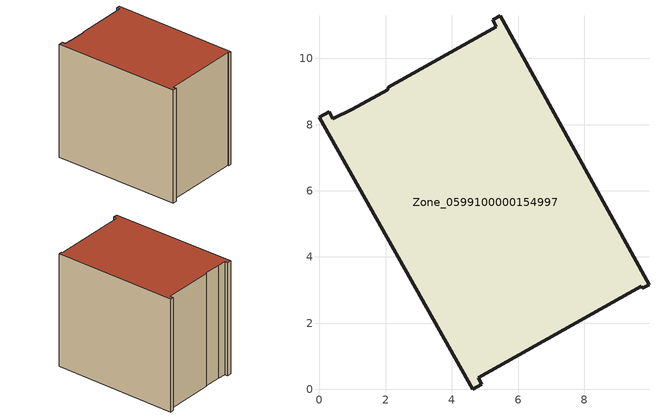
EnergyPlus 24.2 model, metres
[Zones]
Zone_0599100000154997
 floor ground (C_G): 5.46,11.29 9.96,3.16 9.75,3.06 9.72,3.11 4.79,0.35 4.9,0.15 4.63,0 0,8.23 0.29,8.38 0.4,8.18 0.98,8.46 2.06,9.05 2.08,9.13 5.34,10.95 5.23,11.16 z0
 wall outside (C_F): 4.63,0 4.9,0.15 4.79,0.35 9.72,3.11 9.75,3.06 9.96,3.16 5.46,11.29 5.23,11.16 5.34,10.95 2.08,9.13 2.06,9.05 0.98,8.46 0.4,8.18 0.29,8.38 0,8.23 4.63,0 z0:8.47
 roof outside (C_R): 9.96,3.16 5.46,11.29 5.23,11.16 5.34,10.95 2.08,9.13 2.06,9.05 0.98,8.46 0.4,8.18 0.29,8.38 0,8.23 4.63,0 4.9,0.15 4.79,0.35 9.72,3.11 9.75,3.06 z8.47
[BUILDING]
Pand.0599100000154997: North Axis=0; Terrain=City; Loads Convergence Tolerance Value=0.04; Temperature Convergence Tolerance Value=0.4; Solar Distribution=FullExterior; Maximum Number of Warmup Days=25; Minimum Number of Warmup Days=1
[Site:Location]
Rotterdam.The.Hague.AP_ZH_NLD Design_Conditions: Latitude=51.96; Longitude=4.45; Time Zone=1; Elevation=-4.5
[SITE:GROUNDTEMPERATURE:BUILDINGSURFACE]
18, 18, 18, 18, 18, 18, 18, 18, 18, 18, 18, 18
[MATERIAL] Thermal Absorptance=0.9; Solar Absorptance=0.7; Visible Absorptance=0.7
Name | Roughness | Thickness | Conductivity | Density | Specific Heat
G.TI.1965-1974 | MediumSmooth | 0.15 | 0.882353 | 540 | 1210
F.TI.1965-1974 | Rough | 0.3 | 0.697674 | 1920 | 840
R.TI.1965-1974 | MediumRough | 0.2 | 0.232558 | 1500 | 1000
[CONSTRUCTION]
C_G: G.TI.1965-1974
C_F: F.TI.1965-1974
C_R: R.TI.1965-1974
[ZONE]
Zone_0599100000154997: Type=1; Multiplier=1; Ceiling Height=Autocalculate; Volume=Autocalculate; Floor Area=autocalculate; Part of Total Floor Area=Yes
[ZONEINFILTRATION:DESIGNFLOWRATE]
Infil_Zone_0599100000154997: Zone or ZoneList or Space or SpaceList=Zone_0599100000154997; Schedule=AlwaysOn; Design Flow Rate Calculation Method=Flow/Area; Flow Rate per Floor Area=0.003; Constant Term Coefficient=1; Temperature Term Coefficient=0; Velocity Term Coefficient=0; Velocity Squared Term Coefficient=0
[HVACTEMPLATE:ZONE:IDEALLOADSAIRSYSTEM]
Zone_0599100000154997: Maximum Heating Supply Air Temperature=50; Minimum Cooling Supply Air Temperature=13; Maximum Heating Supply Air Humidity Ratio=0.0156; Minimum Cooling Supply Air Humidity Ratio=0.0077; Heating Limit=NoLimit; Cooling Limit=NoLimit; Dehumidification Control Type=ConstantSensibleHeatRatio; Cooling Sensible Heat Ratio=0.7; Dehumidification Setpoint=60; Humidification Control Type=None; Humidification Setpoint=30; Outdoor Air Method=None; Outdoor Air Flow Rate per Person=0.00944; Outdoor Air Flow Rate per Zone Floor Area=0; Outdoor Air Flow Rate per Zone=0; Demand Controlled Ventilation Type=None; Outdoor Air Economizer Type=NoEconomizer; Heat Recovery Type=None; Sensible Heat Recovery Effectiveness=0.7; Latent Heat Recovery Effectiveness=0.65
[ZONECONTROL:THERMOSTAT]
ThermostatControl_Zone_0599100000154997: Zone or ZoneList=Zone_0599100000154997; Control Type Schedule=DualSetpointControlType; Control 1=Thermostat_Zone_0599100000154997; Temperature Difference Between Cutout And Setpoint=0
[THERMOSTATSETPOINT:DUALSETPOINT]
Thermostat_Zone_0599100000154997: Heating Setpoint Temperature Schedule=HeatingSetpoint_Zone_0599100000154997; Cooling Setpoint Temperature Schedule=CoolingSetpoint_Zone_0599100000154997
[SCHEDULE:COMPACT]
HeatingSetpoint_Zone_0599100000154997: Through: 12/31, For: AllDays, Until: 24:00, 21
CoolingSetpoint_Zone_0599100000154997: Through: 12/31, For: AllDays, Until: 24:00, 24
DualSetpointControlType: Through: 12/31, For: AllDays, Until: 24:00, 4
AlwaysOn: Through: 12/31, For: AllDays, Until: 24:00, 1
